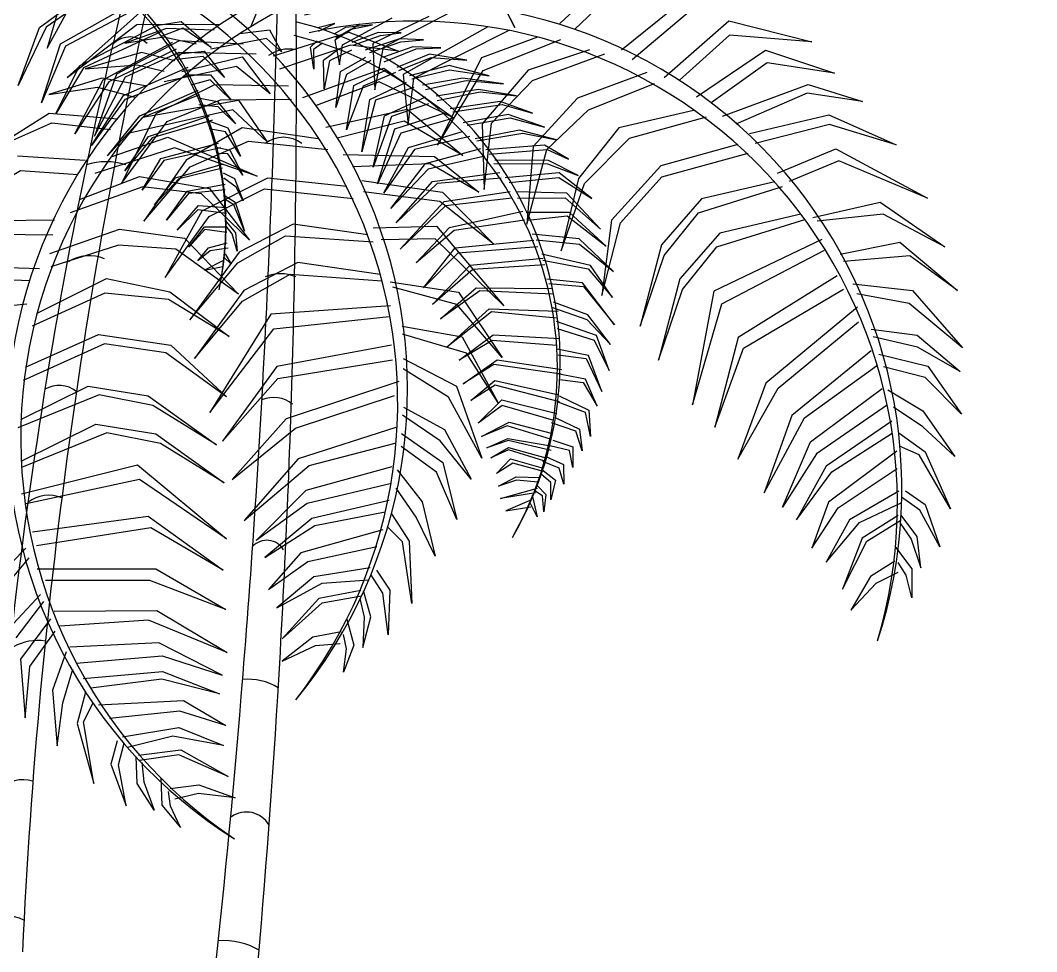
# Model space of a CAD drawing. Header units: millimetres. Extents: x -2417 to 3081, y 0 to 7506.
# Drawn here: x 152 to 3081, y 2733 to 5417 of the extents above; entities that cross this region are included whole.
import ezdxf

# ---------------------------------------------------------------- set-up
doc = ezdxf.new("R2010")
doc.units = ezdxf.units.MM
doc.layers.add('ceco.net 185', color=7, linetype='Continuous')

msp = doc.modelspace()

# ---------------------------------------------------------------- linework, layer by layer
at = {"layer": 'ceco.net 185'}
for p, q in [((207, 5396.6), (407, 5543.6)), ((1706.9, 5408.2), (1849.8, 5542.3)), ((414.9, 5528.2), (225.8, 5397.9)), ((1868.5, 5505.1), (1748.6, 5390.9)), ((269.1, 5477.6), (228.8, 5337.2)), ((228.8, 5337.2), (293.8, 5456.4)), ((267.3, 5349.6), (487.4, 5473.6)), ((496.4, 5455.9), (281.7, 5343.1)), ((1884.5, 5332.3), (2062.3, 5475.3)), ((496.4, 5440), (286.4, 5252.7)), ((1080, 5346.5), (1223.1, 5424.8)), ((1329.2, 5428.5), (1167.5, 5350.2)), ((1198.2, 5339.4), (1387.2, 5438.6)), ((2080, 5442.5), (1915.3, 5302.9)), ((225.8, 5397.9), (145.7, 5228.9)), ((145.7, 5228.9), (207, 5396.6)), ((286.4, 5252.7), (487.4, 5404.8)), ((322.2, 5286), (545.6, 5403.3)), ((573, 5393.5), (453, 5351.7)), ((487.4, 5404.8), (728.7, 5406.3)), ((543.4, 5402.2), (615.2, 5414)), ((619.9, 5394.1), (559.2, 5371.3)), ((710.1, 5388.6), (573, 5393.5)), ((615.2, 5414), (701.2, 5338.4)), ((701.2, 5338.4), (619.9, 5394.1)), ((1058.4, 5407.8), (1008.8, 5395.2)), ((1011.3, 5386), (1058.4, 5407.8)), ((1089, 5396.7), (1054.8, 5377.7)), ((1130.1, 5405.8), (1058, 5359.6)), ((1061.1, 5366.9), (1104.2, 5392.1)), ((1167, 5403.7), (1089, 5396.7)), ((1104.2, 5392.1), (1167, 5403.7)), ((1499, 5398.7), (1255.4, 5260.8)), ((1286.1, 5250), (1562.5, 5390.1)), ((2007.4, 5251.9), (2193.9, 5415.6)), ((2193.9, 5415.6), (2432.8, 5355.3)), ((558, 5384.6), (333.3, 5280.6)), ((453, 5351.7), (564.4, 5369.5)), ((564.4, 5369.5), (658.8, 5349.3)), ((861, 5365.2), (700.9, 5334.3)), ((784.6, 5379), (869.6, 5389.3)), ((904.6, 5326), (861, 5365.2)), ((869.6, 5389.3), (904.6, 5326)), ((880.9, 5314.5), (1098.6, 5382.6)), ((1098.6, 5382.6), (1241.9, 5328.3)), ((1183.3, 5382.3), (1106.8, 5353.1)), ((1111, 5345.9), (1189.5, 5373.4)), ((1244.2, 5363.9), (1145.6, 5331.3)), ((1248.7, 5381), (1183.3, 5382.3)), ((1189.5, 5373.4), (1248.7, 5381)), ((1313.5, 5361), (1244.2, 5363.9)), ((1248.6, 5354.9), (1313.5, 5361)), ((1642.5, 5368.5), (1480.7, 5308.8)), ((1485.2, 5272.7), (1709.3, 5362.2)), ((2195.2, 5374.1), (2051.2, 5244.4)), ((2432.8, 5355.3), (2195.2, 5374.1)), ((212.6, 5179.7), (267.3, 5349.6)), ((281.7, 5343.1), (212.6, 5179.7)), ((390.1, 5245.7), (590.4, 5353.9)), ((600.5, 5334.1), (406.7, 5240.3)), ((608.9, 5357.7), (428.6, 5262.1)), ((794.1, 5348.1), (608.9, 5357.7)), ((1103.1, 5345.7), (898.8, 5275.9)), ((988.2, 5339.7), (1007.5, 5357.8)), ((997.9, 5276.8), (988.2, 5339.7)), ((1022.9, 5351.3), (996.1, 5332.7)), ((996.1, 5332.7), (997.9, 5276.8)), ((1025.6, 5302.6), (1069.8, 5335.3)), ((1058, 5359.6), (1071.5, 5288.5)), ((1071.5, 5288.5), (1080, 5346.5)), ((1241.9, 5328.3), (1103.1, 5345.7)), ((1159, 5324.7), (1248.6, 5354.9)), ((1167.5, 5350.2), (1173.5, 5216.7)), ((1173.5, 5216.7), (1198.2, 5339.4)), ((1283.1, 5340.3), (1195.5, 5310.3)), ((1200, 5297.5), (1292.8, 5335.3)), ((1363.5, 5338.1), (1283.1, 5340.3)), ((1292.8, 5335.3), (1363.5, 5338.1)), ((1791.5, 5331.9), (1615.5, 5273.2)), ((500.8, 5324.4), (338.4, 5277.4)), ((454.9, 5254.3), (609.4, 5325.8)), ((597.2, 5300.2), (500.8, 5324.4)), ((599.6, 5319.7), (681.4, 5328.3)), ((678.2, 5312.7), (602, 5304.2)), ((609.4, 5325.8), (831.6, 5320.7)), ((616.7, 5269.5), (791.2, 5312.2)), ((739.7, 5252.5), (678.2, 5312.7)), ((681.4, 5328.3), (739.7, 5252.5)), ((791.2, 5312.2), (871.7, 5205.6)), ((1027.7, 5220), (1025.6, 5302.6)), ((1106.5, 5331.1), (1042.3, 5300.4)), ((1074.1, 5269.4), (1147.5, 5310.6)), ((1331.2, 5319.2), (1236.6, 5281.2)), ((1242.8, 5272.3), (1335.5, 5310.1)), ((1438.7, 5301.9), (1331.2, 5319.2)), ((1335.5, 5310.1), (1438.7, 5301.9)), ((1480.7, 5308.8), (1353.6, 5057.7)), ((1627.6, 5243.7), (1836.4, 5320.1)), ((2100.6, 5196.4), (2299.3, 5330.7)), ((2299.3, 5330.7), (2497.7, 5264.8)), ((253.9, 5148), (322.2, 5286)), ((333.3, 5280.6), (253.9, 5148)), ((338.4, 5277.4), (488, 5288.4)), ((449.2, 5200.9), (635.4, 5282.4)), ((488, 5288.4), (566.3, 5270.6)), ((774.5, 5284.3), (565.7, 5240.3)), ((871.7, 5205.6), (774.5, 5284.3)), ((965.9, 5194.7), (1199.4, 5279.1)), ((1042.3, 5300.4), (1027.7, 5220)), ((1161.3, 5301.6), (1091.2, 5260.6)), ((1113.2, 5228.9), (1206.1, 5274.7)), ((1199.4, 5279.1), (1399.7, 5135.7)), ((1387.4, 5287.4), (1273.6, 5257.5)), ((1279.8, 5248.6), (1388.2, 5274.4)), ((1503.2, 5257.6), (1387.4, 5287.4)), ((1388.2, 5274.4), (1503.2, 5257.6)), ((1615.5, 5273.2), (1482.6, 5118.4)), ((2303.8, 5294.6), (2142.3, 5179.1)), ((2497.7, 5264.8), (2303.8, 5294.6)), ((386.2, 5250.2), (233.8, 5202.9)), ((308.7, 5089.9), (390.1, 5245.7)), ((428.6, 5262.1), (365.3, 5083.7)), ((365.3, 5083.7), (454.9, 5254.3)), ((516.9, 5227.2), (386.2, 5250.2)), ((638.9, 5259.2), (452.6, 5188.8)), ((630.1, 5260.2), (699.8, 5259.8)), ((698.8, 5245.4), (642.5, 5230.5)), ((759.2, 5187.4), (698.8, 5245.4)), ((699.8, 5259.8), (759.2, 5187.4)), ((1061.1, 5165.9), (1074.1, 5269.4)), ((1091.2, 5260.6), (1061.1, 5165.9)), ((1233.1, 5266.5), (1139.7, 5227.3)), ((1255.4, 5260.8), (1269.1, 5115.4)), ((1269.1, 5115.4), (1286.1, 5250)), ((1427.1, 5250.8), (1310.9, 5230.1)), ((1319.1, 5217.5), (1436.9, 5243.9)), ((1353.6, 5057.7), (1485.2, 5272.7)), ((1544, 5234.1), (1427.1, 5250.8)), ((1436.9, 5243.9), (1544, 5234.1)), ((1509.9, 5120.7), (1627.6, 5243.7)), ((1957, 5267), (1757, 5192.8)), ((233.8, 5202.9), (373.5, 5224.2)), ((406.7, 5240.3), (308.7, 5089.9)), ((373.5, 5224.2), (481.9, 5195.7)), ((496.3, 5141.6), (663.7, 5216.3)), ((711.2, 5231.2), (541.6, 5147.9)), ((924.5, 5227.2), (711.2, 5231.2)), ((1185.3, 5239.9), (1004, 5171.7)), ((1091.7, 5101.8), (1113.2, 5228.9)), ((1139.7, 5227.3), (1091.7, 5101.8)), ((1158.8, 5188.9), (1264.7, 5238.8)), ((1285.5, 5223.7), (1175.5, 5186.7)), ((1399.7, 5135.7), (1185.3, 5239.9)), ((1472.2, 5218.2), (1350.2, 5199)), ((1581.7, 5199.2), (1472.2, 5218.2)), ((1788.9, 5159.1), (1979, 5235.3)), ((2175.3, 5140.9), (2422.3, 5231.7)), ((2422.3, 5231.7), (2579, 5183.1)), ((356.6, 5056.1), (449.2, 5200.9)), ((452.6, 5188.8), (356.6, 5056.1)), ((668.3, 5202), (504.1, 5137.2)), ((504.9, 5138.3), (780.5, 5187.3)), ((575.2, 5125.5), (728.6, 5188.1)), ((663.9, 5194.2), (719.4, 5183.6)), ((728.6, 5188.1), (933.4, 5189.7)), ((780.5, 5187.3), (862.7, 5066.5)), ((1135.6, 5038.5), (1158.8, 5188.9)), ((1175.5, 5186.7), (1135.6, 5038.5)), ((1201.5, 5142.1), (1320.4, 5196.2)), ((1352.9, 5186.1), (1476.4, 5211)), ((1476.4, 5211), (1581.7, 5199.2)), ((1757, 5192.8), (1629.5, 5053.4)), ((2419.1, 5207.6), (2213.7, 5118.1)), ((2579, 5183.1), (2419.1, 5207.6)), ((763.8, 5159.4), (461.5, 5091.2)), ((721.8, 5168.2), (666.4, 5173.2)), ((719.4, 5183.6), (772.1, 5118.9)), ((772.1, 5118.9), (721.8, 5168.2)), ((862.7, 5066.5), (763.8, 5159.4)), ((1032.5, 5109.1), (1266.5, 5161.5)), ((1328.3, 5176.8), (1221.5, 5140)), ((1266.5, 5161.5), (1427.1, 5027.7)), ((1534.2, 5183.1), (1390, 5162.4)), ((1398, 5153.6), (1540.4, 5174.1)), ((1627.9, 5150), (1534.2, 5183.1)), ((1540.4, 5174.1), (1627.9, 5150)), ((1668.9, 5044.8), (1788.9, 5159.1)), ((2092, 5157), (1876.6, 5106.9)), ((234.7, 5148.4), (73, 5046.9)), ((432.1, 5132.1), (234.7, 5148.4)), ((402.3, 5026.6), (496.3, 5141.6)), ((504.1, 5137.2), (402.3, 5026.6)), ((541.6, 5147.9), (443.6, 4946.5)), ((521.2, 5082.1), (696.6, 5141.4)), ((705.6, 5129.3), (531.2, 5078.8)), ((689, 5129.1), (750, 5107.6)), ((1257.5, 5126.3), (1064.9, 5077.7)), ((1168.2, 4994.3), (1201.5, 5142.1)), ((1221.5, 5140), (1168.2, 4994.3)), ((1230.5, 5104.2), (1376.3, 5150.2)), ((1400.5, 5135.2), (1247.8, 5092.1)), ((1427.1, 5027.7), (1257.5, 5126.3)), ((1557.2, 5145.4), (1428.1, 5122)), ((1439.7, 5115.3), (1563.4, 5136.4)), ((1662.3, 5109.3), (1557.2, 5145.4)), ((1563.4, 5136.4), (1662.3, 5109.3)), ((1907.4, 5077.5), (2129.3, 5138.6)), ((2253.2, 5090.9), (2481.7, 5144.4)), ((2481.7, 5144.4), (2675.8, 5058.7)), ((73, 5046.9), (242.2, 5122)), ((242.2, 5122), (411.3, 5102.3)), ((443.6, 4946.5), (575.2, 5125.5)), ((791.2, 5107.5), (629.4, 5014.2)), ((742.4, 5095.3), (695.8, 5104.8)), ((750, 5107.6), (786.3, 5026)), ((1010.1, 5075.5), (791.2, 5107.5)), ((1181.3, 4945.5), (1230.5, 5104.2)), ((1270.4, 5050.6), (1426.1, 5097.2)), ((1590, 5100.8), (1462.8, 5075.7)), ((1482.6, 5118.4), (1488.8, 4929.2)), ((1488.8, 4929.2), (1509.9, 5120.7)), ((1696.4, 5072.3), (1590, 5100.8)), ((1876.6, 5106.9), (1760.1, 4960.9)), ((2484, 5117), (2269.7, 5062.5)), ((2675.8, 5058.7), (2484, 5117)), ((413.7, 5023.6), (576.4, 5080.7)), ((452.5, 4982.9), (521.2, 5082.1)), ((531.2, 5078.8), (452.5, 4982.9)), ((576.4, 5080.7), (834.3, 4968.3)), ((640.6, 4994.6), (809.1, 5068.9)), ((786.3, 5026), (742.4, 5095.3)), ((809.1, 5068.9), (1038, 5044.7)), ((1247.8, 5092.1), (1181.3, 4945.5)), ((1446.9, 5082), (1287.3, 5045.1)), ((1466.9, 5070.3), (1599.9, 5092.1)), ((1599.9, 5092.1), (1696.4, 5072.3)), ((1777.6, 4946.7), (1907.4, 5077.5)), ((595.9, 5050), (366.2, 4976.1)), ((556.2, 5019.3), (722.8, 5063)), ((729.6, 5049.8), (565.1, 5012.8)), ((834.3, 4968.3), (595.9, 5050)), ((717.4, 5051.9), (755.1, 5043.4)), ((755.1, 5043.4), (792.4, 4970.7)), ((1199.5, 4920.2), (1270.4, 5050.6)), ((1287.3, 5045.1), (1199.5, 4920.2)), ((1319.7, 5004.2), (1478.9, 5047.7)), ((1662, 5057), (1492.9, 5044)), ((1503.1, 5031.6), (1670.2, 5044.4)), ((1629.5, 5053.4), (1611.7, 4830.1)), ((1611.7, 4830.1), (1668.9, 5044.8)), ((1731.8, 5016.7), (1662, 5057)), ((1670.2, 5044.4), (1731.8, 5016.7)), ((2219.4, 5059.1), (1997.4, 4998)), ((2333.5, 4976.4), (2501.8, 5047.1)), ((2501.8, 5047.1), (2766.1, 4904.8)), ((338.7, 5013), (143.2, 5025.2)), ((502.9, 4928), (556.2, 5019.3)), ((565.1, 5012.8), (502.9, 4928)), ((629.4, 5014.2), (507.3, 4838.5)), ((749.7, 5032.3), (718.7, 5033.1)), ((792.4, 4970.7), (749.7, 5032.3)), ((1081.7, 5030.1), (1344.8, 5024.4)), ((1490.3, 5025.3), (1327.4, 4988.1)), ((1344.8, 5024.4), (1472.9, 4921.9)), ((1674.2, 5012.9), (1519.2, 5014)), ((1759.1, 4969.9), (1674.2, 5012.9)), ((2000.9, 4966.3), (2249, 5034)), ((2510.7, 5012.1), (2367.6, 4952.4)), ((2766.1, 4904.8), (2510.7, 5012.1)), ((-62.2, 4858), (152.4, 4984.7)), ((152.4, 4984.7), (317.7, 4973.1)), ((507.3, 4838.5), (640.6, 4994.6)), ((598.8, 4963.3), (736.7, 5003.4)), ((734.6, 4991.2), (608.8, 4960.1)), ((1333, 5003.2), (1109.1, 4994.9)), ((1219, 4875.2), (1319.7, 5004.2)), ((1327.4, 4988.1), (1219, 4875.2)), ((1472.9, 4921.9), (1333, 5003.2)), ((1516, 5004.5), (1671.1, 5003.4)), ((1671.1, 5003.4), (1759.1, 4969.9)), ((1997.4, 4998), (1855.8, 4840.9)), ((322.2, 4900.4), (495.2, 4967.4)), ((495.2, 4967.4), (696.3, 4932.8)), ((538.7, 4885.2), (598.8, 4963.3)), ((608.8, 4960.1), (538.7, 4885.2)), ((863.9, 4962), (674.7, 4867.5)), ((735.9, 4977.9), (769.2, 4961.7)), ((773.9, 4936.2), (738.2, 4962.5)), ((769.2, 4961.7), (794.2, 4896.6)), ((1092.9, 4937.8), (863.9, 4962)), ((1136, 4955.1), (1368.2, 4921.4)), ((1235, 4833.2), (1339.6, 4952.6)), ((1339.6, 4952.6), (1533.1, 4978.4)), ((1537.5, 4962.2), (1353.2, 4946.8)), ((1704.5, 4977.6), (1548.6, 4963.6)), ((1560.7, 4949.5), (1703.5, 4964.4)), ((1703.5, 4964.4), (1799, 4903.4)), ((1799, 4903.4), (1704.5, 4977.6)), ((1760.1, 4960.9), (1710.5, 4752.8)), ((1881, 4833.4), (2000.9, 4966.3)), ((2326, 4951.2), (2114.9, 4902.2)), ((504.7, 4936.9), (295.2, 4862.6)), ((673.8, 4917.2), (504.7, 4936.9)), ((572.4, 4841.3), (632.4, 4924.9)), ((632.4, 4924.9), (741.7, 4944.8)), ((741.9, 4928.2), (635.8, 4918.3)), ((695.4, 4851.3), (855.5, 4931.2)), ((696.3, 4932.8), (812.2, 4783.1)), ((794.2, 4896.6), (773.9, 4936.2)), ((855.5, 4931.2), (1111.3, 4903.7)), ((1360.4, 4895.1), (1141, 4922.7)), ((1353.2, 4946.8), (1235, 4833.2)), ((1368.2, 4921.4), (1517.6, 4770.8)), ((1373.2, 4895.2), (1563.1, 4924.2)), ((1727, 4919.3), (1579.3, 4922.7)), ((1710.5, 4752.8), (1777.6, 4946.7)), ((2106.3, 4862.7), (2347.9, 4938.1)), ((635.8, 4918.3), (572.4, 4841.3)), ((812.2, 4783.1), (673.8, 4917.2)), ((742.1, 4911.6), (771, 4893)), ((766.7, 4885.3), (742.2, 4900.5)), ((771, 4893), (780.2, 4864.4)), ((1246.5, 4757.8), (1373.2, 4895.2)), ((1517.6, 4770.8), (1360.4, 4895.1)), ((1567.7, 4904.6), (1377.3, 4882.2)), ((1584.2, 4904.3), (1722.3, 4905.9)), ((1722.3, 4905.9), (1823.4, 4815.4)), ((1823.4, 4815.4), (1727, 4919.3)), ((2114.9, 4902.2), (1999.4, 4770.4)), ((2435.8, 4848.8), (2629.4, 4893.3)), ((2629.4, 4893.3), (2816, 4763.9)), ((674.7, 4867.5), (568.8, 4676.2)), ((603.7, 4812.8), (664.9, 4883.1)), ((662.8, 4870.9), (603.7, 4812.8)), ((745.9, 4860.7), (662.8, 4870.9)), ((664.9, 4883.1), (745.7, 4877.3)), ((797.4, 4809.2), (766.7, 4885.3)), ((780.2, 4864.4), (797.4, 4809.2)), ((1377.3, 4882.2), (1246.5, 4757.8)), ((1388, 4820), (1599.9, 4867)), ((1734.3, 4863.7), (1609.3, 4863)), ((1839.7, 4766), (1734.3, 4863.7)), ((2007.2, 4739.8), (2106.3, 4862.7)), ((250.3, 4841.4), (22.1, 4838.1)), ((568.8, 4676.2), (695.4, 4851.3)), ((742.8, 4839.6), (771.9, 4804.5)), ((1604.9, 4840.9), (1401.8, 4811)), ((1614.5, 4840.9), (1727.5, 4853.9)), ((1727.5, 4853.9), (1839.7, 4766)), ((1855.8, 4840.9), (1827.1, 4624.2)), ((1827.1, 4624.2), (1881, 4833.4)), ((2159.2, 4764.5), (2412.4, 4843.5)), ((2401.5, 4858.2), (2167.8, 4803.9)), ((2638.3, 4858.4), (2447.9, 4837.9)), ((2816, 4763.9), (2638.3, 4858.4)), ((236.1, 4744.8), (437.5, 4815.2)), ((437.5, 4815.2), (624.6, 4789.1)), ((637.4, 4763.3), (682.1, 4822.4)), ((683.3, 4814.7), (637.4, 4763.3)), ((682.1, 4822.4), (746.3, 4822)), ((746.5, 4805.4), (683.3, 4814.7)), ((762, 4802.2), (745.2, 4824.2)), ((771.9, 4804.5), (776.9, 4751.4)), ((938.3, 4829.9), (782.7, 4749.4)), ((1152.7, 4798.5), (938.3, 4829.9)), ((1168.9, 4819.1), (1351.4, 4823.5)), ((1292.2, 4717.8), (1388, 4820)), ((1401.8, 4811), (1292.2, 4717.8)), ((1351.4, 4823.5), (1545.5, 4594.6)), ((29.4, 4801.6), (245.3, 4799.1)), ((624.6, 4789.1), (780.6, 4628.3)), ((693.8, 4761.7), (747.9, 4775.5)), ((776.9, 4751.4), (762, 4802.2)), ((778.7, 4718.1), (915.9, 4796.3)), ((915.9, 4796.3), (1168.4, 4778.3)), ((1346.9, 4787.7), (1191.9, 4784.4)), ((1545.5, 4594.6), (1346.9, 4787.7)), ((1405.1, 4761.6), (1631.9, 4783.1)), ((1761.8, 4787.1), (1626.5, 4800.6)), ((1638.7, 4784.6), (1762.7, 4772.2)), ((1861.3, 4692.8), (1761.8, 4787.1)), ((2167.8, 4803.9), (2052.3, 4672.1)), ((2461.2, 4785.4), (2149.9, 4636.4)), ((2514, 4743), (2686.7, 4777.6)), ((2686.7, 4777.6), (2852.6, 4638.2)), ((434.4, 4768.9), (239.3, 4706.4)), ((599.7, 4757.3), (434.4, 4768.9)), ((780.6, 4628.3), (599.7, 4757.3)), ((782.7, 4749.4), (639.9, 4553.6)), ((663.2, 4723.7), (693.8, 4761.7)), ((698.3, 4752.9), (663.2, 4723.7)), ((750.3, 4760), (698.3, 4752.9)), ((1313.4, 4646.4), (1405.1, 4761.6)), ((1412.7, 4745.6), (1313.4, 4646.4)), ((1643.1, 4763.9), (1412.7, 4745.6)), ((1762.7, 4772.2), (1861.3, 4692.8)), ((1999.4, 4770.4), (1938, 4536)), ((2060.1, 4641.5), (2159.2, 4764.5)), ((2173, 4600.4), (2469, 4754.8)), ((639.9, 4553.6), (778.7, 4718.1)), ((735.1, 4724.4), (682.3, 4697.4)), ((759.6, 4714.7), (738.4, 4734.4)), ((741.6, 4744.4), (759.6, 4714.7)), ((951.7, 4719.1), (796.1, 4638.6)), ((1189, 4684.3), (951.7, 4719.1)), ((1448, 4711.5), (1658.4, 4731.9)), ((1794.8, 4710.8), (1654.5, 4742.7)), ((1657.5, 4726.1), (1787.9, 4701)), ((1938, 4536), (2007.2, 4739.8)), ((2715.4, 4738.3), (2523.9, 4722.2)), ((2852.6, 4638.2), (2715.4, 4738.3)), ((206.9, 4701), (-41.2, 4708.3)), ((682.3, 4697.4), (735.3, 4707.8)), ((1339.7, 4598.5), (1448, 4711.5)), ((1455.5, 4698.7), (1339.7, 4598.5)), ((1663, 4712.3), (1455.5, 4698.7)), ((1787.9, 4701), (1858.7, 4617.9)), ((1858.7, 4617.9), (1794.8, 4710.8)), ((-15.7, 4675.4), (177.9, 4667.3)), ((202.2, 4574), (400.1, 4672.7)), ((400.1, 4672.7), (582.9, 4634.5)), ((792.1, 4607.3), (929.3, 4685.5)), ((929.3, 4685.5), (1193.8, 4666.6)), ((1217.6, 4663), (1414, 4633.8)), ((1771.9, 4660.8), (1668.6, 4670.8)), ((1675, 4658.2), (1774.5, 4649.7)), ((1863.8, 4539.8), (1771.9, 4660.8)), ((2052.3, 4672.1), (1990.9, 4437.8)), ((2506.1, 4680.9), (2220.3, 4503.1)), ((395.1, 4630.4), (185.2, 4536)), ((578.4, 4612.4), (395.1, 4630.4)), ((582.9, 4634.5), (753.8, 4505.8)), ((796.1, 4638.6), (653.2, 4442.9)), ((1409.5, 4598), (1224.8, 4648.5)), ((1362.2, 4557), (1465.5, 4646.4)), ((1476, 4637.2), (1362.2, 4557)), ((1414, 4633.8), (1540.4, 4445.2)), ((1465.5, 4646.4), (1684, 4644.2)), ((1685.1, 4627.7), (1476, 4637.2)), ((1774.5, 4649.7), (1863.8, 4539.8)), ((1990.9, 4437.8), (2060.1, 4641.5)), ((2149.9, 4636.4), (2088.8, 4309)), ((2236, 4472.1), (2523.6, 4642.5)), ((2551, 4657.3), (2723.2, 4638.8)), ((2713.2, 4601.2), (2562.1, 4629)), ((2723.2, 4638.8), (2866.6, 4472.8)), ((753.8, 4505.8), (578.4, 4612.4)), ((653.2, 4442.9), (792.1, 4607.3)), ((1787.3, 4568.4), (1687.8, 4604.8)), ((2088.8, 4309), (2173, 4600.4)), ((2866.6, 4472.8), (2713.2, 4601.2)), ((170.4, 4598.9), (-68.3, 4575.6)), ((873.8, 4569.8), (697.4, 4287.3)), ((1218.1, 4594.7), (873.8, 4569.8)), ((1380.8, 4475.4), (1502.5, 4586)), ((1509.8, 4576.5), (1380.8, 4475.4)), ((1540.4, 4445.2), (1409.5, 4598)), ((1502.5, 4586), (1701.5, 4579.2)), ((1696.2, 4559), (1509.8, 4576.5)), ((1685.1, 4589.7), (1784.4, 4555.1)), ((2564.1, 4590.5), (2300.5, 4371.7)), ((882.2, 4527.8), (1214.2, 4563.4)), ((1811.7, 4508.4), (1697, 4549.4)), ((1784.4, 4555.1), (1852.6, 4483)), ((1852.6, 4483), (1787.3, 4568.4)), ((2335.3, 4357.2), (2567, 4548.5)), ((166.5, 4417.3), (376.4, 4511.8)), ((376.4, 4511.8), (585.7, 4481.1)), ((697.4, 4287.3), (882.2, 4527.8)), ((1251.6, 4536), (1425.2, 4505.1)), ((1437.4, 4458.1), (1253.3, 4513)), ((1698.4, 4529), (1805.2, 4494.9)), ((2603.7, 4526.7), (2736.5, 4509.8)), ((394, 4485.2), (159.6, 4379.1)), ((571.1, 4459.2), (394, 4485.2)), ((1416.3, 4438.1), (1514.1, 4510.6)), ((1511.9, 4493.9), (1416.3, 4438.1)), ((1425.2, 4505.1), (1528.6, 4314.8)), ((1698, 4479.7), (1511.9, 4493.9)), ((1514.1, 4510.6), (1706.6, 4500.1)), ((1805.2, 4494.9), (1848.2, 4408)), ((1848.2, 4408), (1811.7, 4508.4)), ((2220.3, 4503.1), (2153.6, 4244.9)), ((2737.5, 4475.1), (2609.3, 4504.7)), ((2736.5, 4509.8), (2860.4, 4405.1)), ((746, 4332.4), (571.1, 4459.2)), ((585.7, 4481.1), (746, 4332.4)), ((1221.7, 4481), (890.7, 4419.9)), ((1528.6, 4314.8), (1437.4, 4458.1)), ((1789.4, 4450.9), (1698.6, 4469.2)), ((1701.5, 4452.6), (1782.4, 4442.9)), ((2153.6, 4244.9), (2236, 4472.1)), ((2603.9, 4464.4), (2375, 4277.8)), ((2626, 4454.5), (2767, 4420.3)), ((2860.4, 4405.1), (2737.5, 4475.1)), ((894, 4385.3), (1224, 4438.9)), ((1254.9, 4442.7), (1408.4, 4362.6)), ((1427.4, 4369.3), (1525.4, 4438.6)), ((1516.4, 4424.8), (1427.4, 4369.3)), ((1710, 4397.7), (1516.4, 4424.8)), ((1525.4, 4438.6), (1712.5, 4411.1)), ((1782.4, 4442.9), (1827.9, 4346.9)), ((1827.9, 4346.9), (1789.4, 4450.9)), ((890.7, 4419.9), (734.3, 4203.9)), ((1385.4, 4331.2), (1254.9, 4412.3)), ((1780.7, 4383.1), (1699.5, 4398.3)), ((2411.6, 4271.5), (2618.8, 4421.5)), ((2759.8, 4387.3), (2638.9, 4418.8)), ((2767, 4420.3), (2864.6, 4281.6)), ((734.3, 4203.9), (894, 4385.3)), ((1242.7, 4375.8), (917.3, 4268.3)), ((1450.4, 4321.2), (1519.4, 4378.6)), ((1520.3, 4365.4), (1450.4, 4321.2)), ((1519.4, 4378.6), (1704, 4337.8)), ((1705.3, 4318), (1520.3, 4365.4)), ((1706.1, 4381.9), (1773.9, 4373.3)), ((1773.9, 4373.3), (1813.9, 4304.9)), ((1813.9, 4304.9), (1780.7, 4383.1)), ((2300.5, 4371.7), (2219.9, 4152.7)), ((2864.6, 4281.6), (2759.8, 4387.3)), ((378.8, 4338.2), (144.6, 4242.2)), ((153.2, 4266.2), (347, 4363.1)), ((347, 4363.1), (520, 4335.2)), ((533.5, 4306.6), (378.8, 4338.2)), ((944.5, 4242.1), (1230, 4335.5)), ((1408.4, 4362.6), (1481.3, 4155.7)), ((2219.9, 4152.7), (2335.3, 4357.2)), ((2429.3, 4202.1), (2635.5, 4355.7)), ((2652, 4352.1), (2752.9, 4292.1)), ((520, 4335.2), (716.8, 4193.8)), ((716.8, 4193.8), (533.5, 4306.6)), ((1481.3, 4155.7), (1385.4, 4331.2)), ((1471.2, 4256.3), (1539.6, 4323.7)), ((1540.6, 4307.2), (1471.2, 4256.3)), ((1539.6, 4323.7), (1697.6, 4284.4)), ((1689, 4264), (1540.6, 4307.2)), ((1780.2, 4286.5), (1698.7, 4317.6)), ((1704.2, 4334.5), (1789.6, 4293.7)), ((2651.2, 4309.1), (2445.9, 4167.4)), ((1362, 4204.9), (1253.4, 4279.4)), ((1256.2, 4301.8), (1373.7, 4237.7)), ((1794.6, 4217.9), (1780.2, 4286.5)), ((1789.6, 4293.7), (1794.6, 4217.9)), ((2375, 4277.8), (2295.3, 4055.1)), ((2753.1, 4245.5), (2668.6, 4301.9)), ((2752.9, 4292.1), (2844.9, 4159.9)), ((154.3, 4146.4), (368.9, 4253.6)), ((368.9, 4253.6), (541.9, 4225.7)), ((917.3, 4268.3), (762.3, 4093.9)), ((1480.4, 4217.2), (1560.3, 4258.9)), ((1554.4, 4248.6), (1480.4, 4217.2)), ((1679.3, 4210.4), (1554.4, 4248.6)), ((1560.3, 4258.9), (1681.5, 4227.1)), ((1752.5, 4233.1), (1682.9, 4257)), ((1695.2, 4271), (1763.4, 4239.1)), ((2295.3, 4055.1), (2411.6, 4271.5)), ((2663.3, 4261.6), (2474.4, 4131.8)), ((400.7, 4228.7), (155.3, 4128.2)), ((555.4, 4197.2), (400.7, 4228.7)), ((541.9, 4225.7), (738.7, 4084.4)), ((762.3, 4093.9), (944.5, 4242.1)), ((1233.7, 4243.8), (952.4, 4153.7)), ((1250.6, 4226.5), (1369.4, 4143.2)), ((1373.7, 4237.7), (1450.8, 4094.9)), ((1770.8, 4176.7), (1752.5, 4233.1)), ((1763.4, 4239.1), (1770.8, 4176.7)), ((2490, 4116.3), (2664.4, 4226.8)), ((2683.6, 4227.8), (2759.7, 4173.2)), ((2844.9, 4159.9), (2753.1, 4245.5)), ((738.7, 4084.4), (555.4, 4197.2)), ((984.2, 4134.5), (1231.8, 4198.5)), ((1450.8, 4094.9), (1362, 4204.9)), ((1495.7, 4185.2), (1556.8, 4212.3)), ((1557.2, 4205.7), (1495.7, 4185.2)), ((1556.8, 4212.3), (1680.6, 4190.6)), ((1681.4, 4177.5), (1557.2, 4205.7)), ((1734.4, 4177.6), (1677.3, 4190.4)), ((1686.1, 4207.5), (1743.6, 4188.1)), ((2348.5, 4014.2), (2429.3, 4202.1)), ((2742.4, 4164.9), (2685.6, 4189.4)), ((1350.7, 4115.1), (1249.6, 4188.6)), ((1507.5, 4156.1), (1558.5, 4186)), ((1558.9, 4179.4), (1507.5, 4156.1)), ((1558.5, 4186), (1666.3, 4156.6)), ((1663.6, 4146.5), (1558.9, 4179.4)), ((1666.1, 4159.9), (1717.2, 4136.8)), ((1744.2, 4128.6), (1734.4, 4177.6)), ((1743.6, 4188.1), (1744.2, 4128.6)), ((2445.9, 4167.4), (2348.5, 4014.2)), ((2677.4, 4175.6), (2481.2, 4028.5)), ((2832.7, 4008.8), (2742.4, 4164.9)), ((2759.7, 4173.2), (2832.7, 4008.8)), ((154.7, 4052.3), (489.5, 4136)), ((489.5, 4136), (745.3, 3922.8)), ((952.4, 4153.7), (796.9, 3975.5)), ((796.9, 3975.5), (984.2, 4134.5)), ((975.3, 4063.4), (1223.4, 4131.1)), ((1369.4, 4143.2), (1409.6, 3978.5)), ((1523.7, 4110.9), (1563.9, 4153.2)), ((1571.4, 4140.5), (1523.7, 4110.9)), ((1563.9, 4153.2), (1658.3, 4126.3)), ((1659, 4116.4), (1571.4, 4140.5)), ((1704.7, 4126), (1657, 4146.1)), ((1717.2, 4136.8), (1717.6, 4080.6)), ((2474.4, 4131.8), (2388.9, 3977.8)), ((1237.4, 4121.7), (1309.5, 4029)), ((1409.6, 3978.5), (1350.7, 4115.1)), ((1529.4, 4074.9), (1580.6, 4101.4)), ((1580.6, 4101.4), (1650.2, 4099.3)), ((1680.9, 4084.8), (1652.8, 4109.4)), ((1658.8, 4119.7), (1693.6, 4092.2)), ((1717.6, 4080.6), (1704.7, 4126)), ((2388.9, 3977.8), (2490, 4116.3)), ((2508.7, 4012.1), (2678.5, 4125.3)), ((494.7, 4093.6), (168.2, 4023.8)), ((745.3, 3922.8), (494.7, 4093.6)), ((1221, 4082), (978.1, 4025)), ((1581.2, 4091.5), (1529.4, 4074.9)), ((1644.4, 4085.7), (1581.2, 4091.5)), ((1641.8, 4075.6), (1666.6, 4050.7)), ((1693.6, 4092.2), (1680.8, 4035.1)), ((1680.8, 4035.1), (1680.9, 4084.8)), ((831.5, 3917.9), (975.3, 4063.4)), ((1292.6, 3985.5), (1234.6, 4068.8)), ((1535.1, 4038.8), (1642.2, 4069)), ((1636.5, 4055.4), (1535.1, 4038.8)), ((1627.1, 4048.2), (1641, 3986.2)), ((1656.9, 4046.8), (1632.8, 4061.8)), ((1659.9, 4000.7), (1656.9, 4046.8)), ((1666.6, 4050.7), (1659.9, 4000.7)), ((2683.3, 4060.4), (2540.9, 3977.5)), ((2743.9, 4005.7), (2691.6, 4043)), ((2702.5, 4061.4), (2759.4, 4021.4)), ((978.1, 4025), (831.5, 3917.9)), ((1214.9, 4033.3), (991.6, 3981.5)), ((1309.5, 4029), (1346.8, 3872.3)), ((1624.6, 4034.8), (1550.6, 4003.4)), ((1550.6, 4003.4), (1622.6, 4014.8)), ((1641, 3986.2), (1622, 4024.7)), ((2481.2, 4028.5), (2433.2, 3895.6)), ((2570.2, 3969.4), (2691.7, 4027.5)), ((2759.4, 4021.4), (2802, 3899.9)), ((186.8, 3943.2), (520.2, 3988.4)), ((520.2, 3988.4), (736.3, 3832)), ((1000.5, 3961.4), (1203.2, 4000.6)), ((1221.4, 3994.5), (1272.4, 3915.8)), ((1346.8, 3872.3), (1292.6, 3985.5)), ((2433.2, 3895.6), (2508.7, 4012.1)), ((2681.8, 3989.9), (2577.7, 3924.6)), ((2736, 3929.8), (2689.1, 3991.8)), ((2802, 3899.9), (2743.9, 4005.7)), ((527.9, 3954.5), (197.7, 3902.4)), ((736.3, 3832), (527.9, 3954.5)), ((991.6, 3981.5), (855.9, 3869.3)), ((855.9, 3869.3), (1000.5, 3961.4)), ((1253.2, 3914.4), (1209.3, 3958)), ((2540.9, 3977.5), (2474.5, 3855.5)), ((2474.5, 3855.5), (2570.2, 3969.4)), ((2591.4, 3916.4), (2689.1, 3976.2)), ((2687.3, 3968), (2718.6, 3921.5)), ((1196.6, 3948.2), (960.2, 3882.8)), ((2747.3, 3839.2), (2736, 3929.8)), ((167.2, 3896.3), (46.4, 3772.3)), ((979.9, 3857.5), (1179.3, 3900.9)), ((1280.3, 3736.2), (1253.2, 3914.4)), ((1272.4, 3915.8), (1280.3, 3736.2)), ((2577.7, 3924.6), (2521.5, 3777.9)), ((2521.5, 3777.9), (2591.4, 3916.4)), ((2673.9, 3898.4), (2720.8, 3836.3)), ((2718.6, 3921.5), (2747.3, 3839.2)), ((78, 3749.7), (176.7, 3867.5)), ((960.2, 3882.8), (867, 3776.6)), ((867, 3776.6), (979.9, 3857.5)), ((1160.1, 3838.7), (997.2, 3813.5)), ((2672.2, 3858), (2601.9, 3814)), ((2704.6, 3818.3), (2681.5, 3854.1)), ((199.7, 3836.6), (542.3, 3836.1)), ((542.3, 3836.1), (744, 3718.8)), ((997.2, 3813.5), (890.9, 3724.2)), ((1196.5, 3765.7), (1161.5, 3819.5)), ((1178.3, 3832.6), (1216.7, 3774.6)), ((2601.9, 3814), (2545.3, 3717.3)), ((2618.5, 3794.8), (2681.6, 3826.3)), ((2721.2, 3753), (2704.6, 3818.3)), ((2720.8, 3836.3), (2721.2, 3753)), ((524.7, 3802.7), (224.3, 3802.3)), ((744, 3718.8), (524.7, 3802.7)), ((890.9, 3724.2), (1021.5, 3795.3)), ((1021.5, 3795.3), (1155.8, 3805)), ((2545.3, 3717.3), (2618.5, 3794.8)), ((209.9, 3762.1), (118.3, 3664.5)), ((1012.1, 3750.8), (906.3, 3634.8)), ((1132.9, 3773.7), (1012.1, 3750.8)), ((1021.9, 3738.2), (1134.8, 3758.2)), ((1130.1, 3751.2), (1142.2, 3696.5)), ((1161.4, 3697.9), (1140.4, 3772.7)), ((1211.9, 3645.9), (1196.5, 3765.7)), ((1216.7, 3774.6), (1211.9, 3645.9)), ((139.7, 3637.1), (219.6, 3741.7)), ((906.3, 3634.8), (1021.9, 3738.2)), ((238.8, 3692.3), (151.9, 3576.1)), ((249.4, 3714.1), (544.8, 3716.2)), ((544.8, 3716.2), (748.1, 3595.5)), ((1092.1, 3691.4), (1113.2, 3616.4)), ((1138.9, 3609.5), (1161.4, 3697.9)), ((1142.2, 3696.5), (1138.9, 3609.5)), ((520.6, 3688.1), (265.3, 3671.5)), ((748.1, 3595.5), (520.6, 3688.1)), ((178.5, 3555.2), (251.5, 3656.6)), ((994.3, 3639), (906.3, 3569.7)), ((1075.9, 3654.3), (994.3, 3639)), ((1091.4, 3605.5), (1083.1, 3647.3)), ((551.2, 3623.3), (294.4, 3610.2)), ((733.2, 3530), (551.2, 3623.3)), ((906.3, 3569.7), (1002.7, 3615.1)), ((1002.7, 3615.1), (1073, 3621.4)), ((1113.2, 3616.4), (1083, 3538.7)), ((1083, 3538.7), (1091.4, 3605.5)), ((151.9, 3576.1), (165.2, 3407)), ((284, 3596.9), (244.5, 3486.4)), ((312, 3564.2), (560.6, 3586)), ((560.6, 3586), (733.2, 3530)), ((165.2, 3407), (178.5, 3555.2)), ((274.1, 3450.3), (303.2, 3547.5)), ((333, 3519.9), (561.3, 3540.4)), ((559.1, 3518.5), (354.3, 3492.5)), ((725.3, 3476.2), (559.1, 3518.5)), ((561.3, 3540.4), (725.3, 3476.2)), ((244.5, 3486.4), (257.9, 3325.8)), ((338.9, 3481), (315, 3390.4)), ((257.9, 3325.8), (274.1, 3450.3)), ((333.7, 3395), (361.9, 3450.1)), ((376.9, 3444.7), (621.9, 3456.4)), ((621.9, 3456.4), (743.6, 3384.7)), ((611.1, 3426.3), (408.2, 3405.3)), ((743.6, 3384.7), (611.1, 3426.3)), ((315, 3390.4), (363.6, 3217.2)), ((363.6, 3217.2), (333.7, 3395)), ((445.8, 3352.2), (608.4, 3379.1)), ((608.4, 3379.1), (737.3, 3327.4)), ((430.4, 3340.7), (412.1, 3273.6)), ((591, 3354.2), (460.4, 3321.5)), ((737.3, 3327.4), (591, 3354.2)), ((434, 3271.4), (450.5, 3333.5)), ((492, 3298.9), (613.8, 3314.9)), ((613.8, 3314.9), (750.6, 3237.7)), ((488.5, 3218), (485.1, 3295.7)), ((608.4, 3299.8), (495, 3283.6)), ((750.6, 3237.7), (608.4, 3299.8)), ((412.1, 3273.6), (456.8, 3152.8)), ((456.8, 3152.8), (434, 3271.4)), ((501.6, 3278.4), (507.2, 3222.6)), ((507.2, 3222.6), (537.5, 3141)), ((556.4, 3233.4), (559.8, 3155.6)), ((537.5, 3141), (488.5, 3218)), ((583.9, 3152.1), (578.7, 3194.4)), ((583.4, 3203.3), (665.7, 3214.2)), ((665.7, 3214.2), (770.9, 3175.8)), ((665.1, 3188.9), (596.4, 3172.9)), ((770.9, 3175.8), (665.1, 3188.9)), ((559.8, 3155.6), (612.7, 3091.2)), ((612.7, 3091.2), (583.9, 3152.1))]:
    msp.add_line(p, q, dxfattribs=at)
for centre, radius, start, end in [((2087.1, 4899.5), 1365.9, 43.3225, 158.6056), ((663, 4967.7), 1009.2, 25.0527, 131.071), ((689.2, 4970), 984.6, 25.5767, 132.0235), ((15029.1, 1955.9), 14999.5, 165.22511, 171.02737), ((-176.3, 4830.3), 920.9, 348.0948, 131.6574), ((-161.7, 4822.9), 905.1, 348.3631, 131.6968), ((-134.8, 4353), 1402.3, 320.3818, 81.7476), ((16352.3, 1987.3), 16211.8, 166.65736, 172.01067), ((-151.7, 4313.9), 1391, 322.0675, 81.2487), ((-32052, 6180.3), 32952.1, 357.06433, 358.84889), ((-28250.5, 5241.4), 29197.8, 358.5312, 0.54333), ((1515.4, 4245.1), 1402.3, 116.4459, 237.8117), ((1543.7, 4213.2), 1391, 116.9448, 236.126), ((1290, 4066.4), 1402.3, 341.7993, 103.1651), ((698.1, 4434.9), 1009.2, 329.7608, 75.779), ((1288.6, 4023.8), 1391, 343.4851, 102.6662), ((468.6, 5298), 71.2, 47.5039, 132.4961), ((714.8, 4414.7), 984.6, 330.2847, 76.7316), ((927.6, 5225.9), 108.6, 80.7303, 124.3181), ((910.1, 4994.3), 85.7, 52.2663, 127.7337), ((398.6, 4821.6), 188.1, 72.4141, 107.5859), ((350.3, 4623.7), 115, 67.5165, 122.0072), ((901.4, 4576.9), 109.7, 66.51, 113.49), ((-32052, 6180.3), 32952.1, 355.27976, 357.06433), ((-28250.5, 5241.4), 29197.8, 356.51906, 358.5312), ((263.1, 4284.2), 80.6, 51.5857, 120.2329), ((882, 4245.3), 84.9, 50.1241, 113.8013), ((15029.1, 1955.9), 14999.5, 171.02737, 176.82964), ((16352.3, 1987.3), 16211.8, 172.01067, 177.36399), ((233.4, 3950.2), 98.1, 67.3839, 127.6544), ((862, 3863.2), 55.5, 29.9498, 137.4501), ((202.3, 3487.6), 142.3, 81.3237, 119.6349), ((809.6, 3359.1), 158.9, 57.5222, 96.2406), ((-32052, 6180.3), 32952.1, 352.23483, 355.27976), ((-28250.5, 5241.4), 29197.8, 353.08877, 356.51906), ((159.2, 3124.1), 104.2, 74.0937, 132.8933), ((803.3, 3060.1), 75.3, 30.0444, 125.0149), ((115.5, 2728.9), 105.8, 63.8797, 125.3975), ((737.6, 2560.6), 204.2, 59.8563, 94.2279)]:
    msp.add_arc(centre, radius, start, end, dxfattribs=at)

doc.saveas('drawing.dxf')
